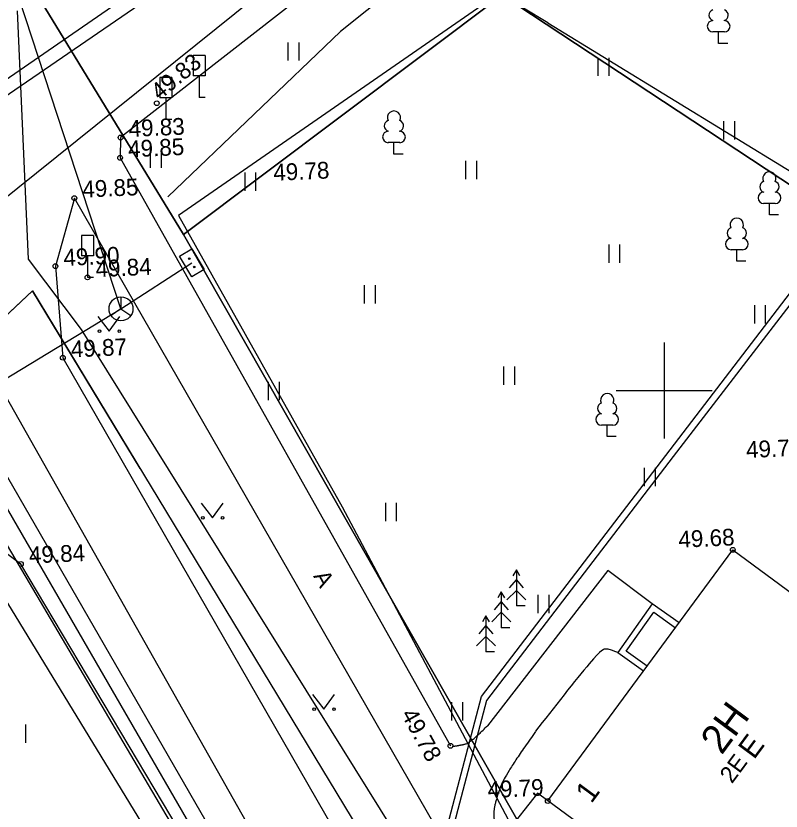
# Model space of a CAD drawing. Extents: x 641088 to 642190, y 6455050 to 6456258.
# Drawn here: x 641522.94 to 641554.88, y 6455732.45 to 6455765.63 of the extents above; entities that cross this region are included whole.
import ezdxf

# ---------------------------------------------------------------- set-up
doc = ezdxf.new("R2010")
doc.units = 0
for name, color, linetype in [('AED', 7, 'Continuous'), ('HALJASTUS', 7, 'Continuous'), ('HOONE', 7, 'Continuous'), ('HOONEDET', 7, 'Continuous'), ('KORGUS', 7, 'Continuous'), ('KPKAABEL', 7, 'Continuous'), ('KTRASS', 7, 'Continuous'), ('LIIKLUS', 7, 'Continuous'), ('MOOTKORG', 7, 'Continuous'), ('MOOTMPUNKT', 7, 'Continuous'), ('PIIR', 7, 'Continuous'), ('POST', 7, 'Continuous'), ('PUU', 7, 'Continuous'), ('SIKAEV', 7, 'Continuous'), ('SITRASS', 7, 'Continuous'), ('TEE', 7, 'Continuous'), ('VORK', 7, 'Continuous'), ('VTRASS', 7, 'Continuous')]:
    doc.layers.add(name, color=color, linetype=linetype)

msp = doc.modelspace()

# ---------------------------------------------------------------- linework, layer by layer
at = {"layer": 'AED'}
for points in [[(641545.146, 6455765.345), (641543.112, 6455766.581), (641529.73, 6455757.299), (641536.56, 6455745.145)], [(641545.146, 6455765.345), (641560.42, 6455756)], [(641536.56, 6455745.145), (641544.793, 6455729.639), (641553.536, 6455721.62)]]:
    msp.add_lwpolyline(points, dxfattribs=at)
at = {"layer": 'HALJASTUS'}
for p, q in [((641534.292, 6455764.531), (641534.292, 6455763.769)), ((641534.748, 6455764.531), (641534.748, 6455763.769)), ((641547.232, 6455763.891), (641547.232, 6455763.129)), ((641547.688, 6455763.891), (641547.688, 6455763.129)), ((641552.472, 6455761.241), (641552.472, 6455760.479)), ((641552.928, 6455761.241), (641552.928, 6455760.479)), ((641528.542, 6455760.061), (641528.542, 6455759.299)), ((641528.998, 6455760.061), (641528.998, 6455759.299)), ((641541.702, 6455759.581), (641541.702, 6455758.819)), ((641542.158, 6455759.581), (641542.158, 6455758.819)), ((641532.492, 6455759.101), (641532.492, 6455758.339)), ((641532.948, 6455759.101), (641532.948, 6455758.339)), ((641547.682, 6455756.091), (641547.682, 6455755.329)), ((641548.138, 6455756.091), (641548.138, 6455755.329)), ((641537.482, 6455754.401), (641537.482, 6455753.639)), ((641537.938, 6455754.401), (641537.938, 6455753.639)), ((641553.762, 6455753.561), (641553.762, 6455752.799)), ((641554.218, 6455753.561), (641554.218, 6455752.799)), ((641526.367, 6455753.087), (641526.83, 6455752.48)), ((641526.83, 6455752.48), (641527.276, 6455753.087)), ((641543.292, 6455751.001), (641543.292, 6455750.239)), ((641543.748, 6455751.001), (641543.748, 6455750.239)), ((641533.472, 6455750.361), (641533.472, 6455749.599)), ((641533.928, 6455750.361), (641533.928, 6455749.599)), ((641549.162, 6455746.771), (641549.162, 6455746.009)), ((641549.618, 6455746.771), (641549.618, 6455746.009)), ((641530.677, 6455745.297), (641531.14, 6455744.69)), ((641531.14, 6455744.69), (641531.586, 6455745.297)), ((641538.362, 6455745.311), (641538.362, 6455744.549)), ((641538.818, 6455745.311), (641538.818, 6455744.549)), ((641544.722, 6455741.471), (641544.722, 6455740.709)), ((641545.178, 6455741.471), (641545.178, 6455740.709)), ((641535.327, 6455737.307), (641535.79, 6455736.7)), ((641535.79, 6455736.7), (641536.236, 6455737.307)), ((641541.122, 6455736.991), (641541.122, 6455736.229)), ((641541.578, 6455736.991), (641541.578, 6455736.229)), ((641523.348, 6455736.061), (641523.348, 6455735.299))]:
    msp.add_line(p, q, dxfattribs=at)
msp.add_lwpolyline([(641556.43, 6455780.24), (641550.77, 6455776.39), (641536.49, 6455764.98), (641529.28, 6455758.09)], dxfattribs=at)
for centre in [(641526.429, 6455752.48), (641527.258, 6455752.48), (641530.739, 6455744.69), (641531.568, 6455744.69), (641535.389, 6455736.7), (641536.218, 6455736.7)]:
    msp.add_circle(centre, 0.055, dxfattribs=at)
at = {"layer": 'HOONE'}
for points in [[(641552.86, 6455743.35), (641560.44, 6455737.76), (641552.7, 6455727.31), (641545.14, 6455732.87), (641552.86, 6455743.35)], [(641550.62, 6455740.31), (641549.5, 6455741.1), (641548.06, 6455739.06), (641549.14, 6455738.3)]]:
    msp.add_lwpolyline(points, dxfattribs=at)
at = {"layer": 'HOONEDET'}
for points in [[(641549.29, 6455738.5), (641548.41, 6455739.12), (641549.57, 6455740.75), (641550.47, 6455740.1)], [(641545.14, 6455732.87), (641544.71, 6455733.2), (641543.42, 6455731.56), (641545.04, 6455730.2), (641545.15, 6455730.29)]]:
    msp.add_lwpolyline(points, dxfattribs=at)
at = {"layer": 'KPKAABEL'}
for points in [[(641537.36, 6455718.19), (641542.37, 6455737.23), (641557.94, 6455757.58), (641569.985, 6455773.11), (641582.13, 6455788.635), (641590.8, 6455799.67), (641584.262, 6455818.783), (641577.412, 6455837.786)], [(641663.502, 6455824.207), (641662.71, 6455824.01), (641647.8, 6455821.94), (641631.655, 6455819.755), (641616.28, 6455817.68), (641603.34, 6455814.84), (641591.07, 6455799.37), (641573.68, 6455777.42), (641562.38, 6455762.85), (641550.37, 6455747.24), (641542.58, 6455737.07), (641540.105, 6455727.64), (641537.7, 6455718.21)]]:
    msp.add_lwpolyline(points, dxfattribs=at)
at = {"layer": 'KTRASS'}
msp.add_line((641517.16, 6455755.78), (641538.83, 6455718.26), dxfattribs=at)
msp.add_lwpolyline([(641515.016, 6455756.335), (641537.981, 6455717.388)], dxfattribs=at)
at = {"layer": 'LIIKLUS'}
for p, q in [((641530.34, 6455763.986), (641530.34, 6455763.136)), ((641530.84, 6455763.986), (641530.34, 6455763.986)), ((641530.84, 6455763.986), (641530.84, 6455763.136)), ((641528.95, 6455763.066), (641528.95, 6455762.216)), ((641529.45, 6455763.066), (641528.95, 6455763.066)), ((641529.45, 6455763.066), (641529.45, 6455762.216)), ((641530.84, 6455763.136), (641530.34, 6455763.136)), ((641530.59, 6455763.136), (641530.59, 6455762.236)), ((641529.45, 6455762.216), (641528.95, 6455762.216)), ((641529.2, 6455762.216), (641529.2, 6455761.316)), ((641530.84, 6455762.236), (641530.59, 6455762.236)), ((641529.45, 6455761.316), (641529.2, 6455761.316)), ((641525.68, 6455756.47), (641525.68, 6455755.62)), ((641526.18, 6455756.47), (641525.68, 6455756.47)), ((641526.18, 6455756.47), (641526.18, 6455755.62)), ((641526.18, 6455755.62), (641525.68, 6455755.62)), ((641525.93, 6455755.62), (641525.93, 6455754.72)), ((641526.18, 6455754.72), (641525.93, 6455754.72))]:
    msp.add_line(p, q, dxfattribs=at)
at = {"layer": 'MOOTMPUNKT'}
for centre in [(641528.82, 6455761.99), (641527.31, 6455760.56), (641527.29, 6455759.71), (641525.38, 6455758.03), (641524.59, 6455755.19), (641525.93, 6455754.72), (641524.9, 6455751.37), (641552.86, 6455743.35), (641523.15, 6455742.76), (641541.08, 6455735.17), (641545.14, 6455732.87)]:
    msp.add_circle(centre, 0.1, dxfattribs=at)
at = {"layer": 'PIIR'}
for points in [[(641762.5, 6455874.36), (641716.55, 6455854.87), (641719.97, 6455845.7), (641666.25, 6455827.3), (641632.14, 6455824), (641615.46, 6455822.27), (641594.76, 6455820.13), (641585.72, 6455811.8), (641523.39, 6455767.25), (641529.94, 6455756.51), (641543.24, 6455766.52), (641571.5, 6455788.08), (641589.83, 6455799.47), (641606.93, 6455805.34), (641645.58, 6455809.97), (641666.47, 6455814.86), (641708.51, 6455827.47), (641792.92, 6455857.55)], [(641700.5, 6455461.26), (641665.13, 6455522.89), (641683.62, 6455533.75), (641660.8, 6455541.98), (641652.56, 6455553.16), (641647.32, 6455553.61), (641550.26, 6455712.24), (641555.65, 6455714.1), (641575.07, 6455711.45), (641604.51, 6455715.75), (641605.35, 6455722.04), (641575, 6455717.51), (641550.42, 6455720.59), (641529.94, 6455756.51), (641523.39, 6455767.25), (641482.27, 6455834.59)]]:
    msp.add_lwpolyline(points, dxfattribs=at)
for points in [[(641571.5, 6455788.08), (641543.24, 6455766.52), (641606.94, 6455724.52), (641627.69, 6455756.97), (641630.77, 6455762.26), (641580.02, 6455782.66)], [(641605.35, 6455722.04), (641606.94, 6455724.52), (641543.24, 6455766.52), (641529.94, 6455756.51), (641550.42, 6455720.59), (641575, 6455717.51)]]:
    msp.add_lwpolyline(points, close=True, dxfattribs=at)
at = {"layer": 'POST'}
msp.add_lwpolyline([(641530.28, 6455755.913), (641530.794, 6455755.055), (641530.28, 6455754.747), (641529.766, 6455755.605)], close=True, dxfattribs=at)
for centre, radius in [((641530.177, 6455755.502), 0.0304), ((641530.177, 6455755.502), 0.029), ((641530.177, 6455755.502), 0.0277), ((641530.177, 6455755.502), 0.0263), ((641530.177, 6455755.502), 0.0249), ((641530.177, 6455755.502), 0.0236), ((641530.177, 6455755.502), 0.0222), ((641530.177, 6455755.502), 0.0209), ((641530.177, 6455755.502), 0.0195), ((641530.177, 6455755.502), 0.0181), ((641530.177, 6455755.502), 0.0168), ((641530.177, 6455755.502), 0.0154), ((641530.177, 6455755.502), 0.014), ((641530.177, 6455755.502), 0.0127), ((641530.177, 6455755.502), 0.0113), ((641530.177, 6455755.502), 0.00996), ((641530.177, 6455755.502), 0.0086), ((641530.177, 6455755.502), 0.00724), ((641530.177, 6455755.502), 0.00587), ((641530.177, 6455755.502), 0.00451), ((641530.177, 6455755.502), 0.00315), ((641530.177, 6455755.502), 0.00179), ((641530.177, 6455755.502), 0.000426), ((641530.383, 6455755.158), 0.0304), ((641530.383, 6455755.158), 0.029), ((641530.383, 6455755.158), 0.0277), ((641530.383, 6455755.158), 0.0263), ((641530.383, 6455755.158), 0.0249), ((641530.383, 6455755.158), 0.0236), ((641530.383, 6455755.158), 0.0222), ((641530.383, 6455755.158), 0.0209), ((641530.383, 6455755.158), 0.0195), ((641530.383, 6455755.158), 0.0181), ((641530.383, 6455755.158), 0.0168), ((641530.383, 6455755.158), 0.0154), ((641530.383, 6455755.158), 0.014), ((641530.383, 6455755.158), 0.0127), ((641530.383, 6455755.158), 0.0113), ((641530.383, 6455755.158), 0.00996), ((641530.383, 6455755.158), 0.0086), ((641530.383, 6455755.158), 0.00724), ((641530.383, 6455755.158), 0.00587), ((641530.383, 6455755.158), 0.00451), ((641530.383, 6455755.158), 0.00315), ((641530.383, 6455755.158), 0.00179), ((641530.383, 6455755.158), 0.000426)]:
    msp.add_circle(centre, radius, dxfattribs=at)
at = {"layer": 'PUU'}
for p, q in [((641552.51, 6455764.965), (641552.03, 6455764.965)), ((641552.27, 6455764.49), (641552.27, 6455764.965)), ((641552.65, 6455764.49), (641552.27, 6455764.49)), ((641538.96, 6455760.345), (641538.48, 6455760.345)), ((641538.72, 6455759.87), (641538.72, 6455760.345)), ((641539.1, 6455759.87), (641538.72, 6455759.87)), ((641554.63, 6455757.805), (641554.15, 6455757.805)), ((641554.39, 6455757.33), (641554.39, 6455757.805)), ((641554.77, 6455757.33), (641554.39, 6455757.33)), ((641553.27, 6455755.875), (641552.79, 6455755.875)), ((641553.03, 6455755.4), (641553.03, 6455755.875)), ((641553.41, 6455755.4), (641553.03, 6455755.4)), ((641547.86, 6455748.555), (641547.38, 6455748.555)), ((641547.62, 6455748.08), (641547.62, 6455748.555)), ((641548, 6455748.08), (641547.62, 6455748.08)), ((641543.83, 6455742.51), (641543.68, 6455742.26)), ((641543.98, 6455742.26), (641543.83, 6455742.51)), ((641543.83, 6455742.51), (641543.83, 6455741.01)), ((641543.83, 6455742.11), (641543.53, 6455741.76)), ((641544.13, 6455741.76), (641543.83, 6455742.11)), ((641543.2, 6455741.6), (641543.05, 6455741.35)), ((641543.35, 6455741.35), (641543.2, 6455741.6)), ((641543.2, 6455741.6), (641543.2, 6455740.1)), ((641543.83, 6455741.66), (641543.43, 6455741.26)), ((641544.23, 6455741.26), (641543.83, 6455741.66)), ((641543.2, 6455741.2), (641542.9, 6455740.85)), ((641543.5, 6455740.85), (641543.2, 6455741.2)), ((641544.19, 6455741.01), (641543.83, 6455741.01)), ((641542.56, 6455740.59), (641542.41, 6455740.34)), ((641542.71, 6455740.34), (641542.56, 6455740.59)), ((641542.56, 6455740.59), (641542.56, 6455739.09)), ((641543.2, 6455740.75), (641542.8, 6455740.35)), ((641543.6, 6455740.35), (641543.2, 6455740.75)), ((641542.56, 6455740.19), (641542.26, 6455739.84)), ((641542.86, 6455739.84), (641542.56, 6455740.19)), ((641543.56, 6455740.1), (641543.2, 6455740.1)), ((641542.56, 6455739.74), (641542.16, 6455739.34)), ((641542.96, 6455739.34), (641542.56, 6455739.74)), ((641542.92, 6455739.09), (641542.56, 6455739.09))]:
    msp.add_line(p, q, dxfattribs=at)
for centre, radius, start, end in [((641552.1, 6455765.663), 0.233, 109.0217, 253.1415), ((641552.44, 6455765.663), 0.233, 286.8508, 70.9859), ((641552.033, 6455765.202), 0.238, 90.0016, 269.3953), ((641552.507, 6455765.202), 0.238, 270.6047, 89.9984), ((641538.72, 6455761.39), 0.277, 332.5799, 207.4201), ((641538.55, 6455761.043), 0.233, 109.0217, 253.1415), ((641538.89, 6455761.043), 0.233, 286.8508, 70.9859), ((641538.483, 6455760.582), 0.238, 90.0016, 269.3953), ((641538.957, 6455760.582), 0.238, 270.6047, 89.9984), ((641554.39, 6455758.85), 0.277, 332.5799, 207.4201), ((641554.22, 6455758.503), 0.233, 109.0217, 253.1415), ((641554.56, 6455758.503), 0.233, 286.8508, 70.9859), ((641554.153, 6455758.042), 0.238, 90.0016, 269.3953), ((641554.627, 6455758.042), 0.238, 270.6047, 89.9984), ((641553.03, 6455756.92), 0.277, 332.5799, 207.4201), ((641552.86, 6455756.573), 0.233, 109.0217, 253.1415), ((641553.2, 6455756.573), 0.233, 286.8508, 70.9859), ((641552.793, 6455756.112), 0.238, 90.0016, 269.3953), ((641553.267, 6455756.112), 0.238, 270.6047, 89.9984), ((641547.62, 6455749.6), 0.277, 332.5799, 207.4201), ((641547.45, 6455749.253), 0.233, 109.0217, 253.1415), ((641547.79, 6455749.253), 0.233, 286.8508, 70.9859), ((641547.383, 6455748.792), 0.238, 90.0016, 269.3953), ((641547.857, 6455748.792), 0.238, 270.6047, 89.9984)]:
    msp.add_arc(centre, radius, start, end, dxfattribs=at)
at = {"layer": 'SIKAEV'}
for p, q in [((641527.327, 6455753.913), (641527.327, 6455753.413)), ((641527.327, 6455753.413), (641526.912, 6455753.138)), ((641527.327, 6455753.413), (641527.742, 6455753.138))]:
    msp.add_line(p, q, dxfattribs=at)
msp.add_circle((641527.327, 6455753.413), 0.5, dxfattribs=at)
at = {"layer": 'SITRASS'}
for p, q in [((641522.99, 6455765.84), (641523.45, 6455755.48)), ((641523.45, 6455755.48), (641525.66, 6455752.55)), ((641523.64, 6455754.16), (641518.86, 6455749.69)), ((641523.64, 6455754.16), (641544.97, 6455718.94)), ((641525.66, 6455752.55), (641544.84, 6455721.77))]:
    msp.add_line(p, q, dxfattribs=at)
for points in [[(641527.327, 6455753.413), (641522.29, 6455768.79), (641515.52, 6455779.35), (641511.383, 6455786.496)], [(641527.327, 6455753.413), (641530.28, 6455755.33)], [(641528.13, 6455746.75), (641523.64, 6455754.16), (641519.66, 6455750.43), (641518.86, 6455749.69), (641514.24, 6455746.66), (641499.78, 6455737.17), (641495.99, 6455734.61), (641488.95, 6455729.86)], [(641482.91, 6455663.73), (641483.21, 6455664.38), (641482.26, 6455673.28), (641481.28, 6455681.17), (641481.12, 6455682.28), (641480.68, 6455690.09), (641480.75, 6455701.19), (641480.39, 6455718.61), (641480.69, 6455720.2), (641482.66, 6455724.74), (641488.26, 6455729.44), (641495.37, 6455734.61), (641503.48, 6455738.65), (641512.21, 6455744.24), (641527.327, 6455753.413)]]:
    msp.add_lwpolyline(points, dxfattribs=at)
at = {"layer": 'TEE'}
for points in [[(641540.54, 6455770.88), (641527.31, 6455760.56), (641527.29, 6455759.71), (641541.08, 6455735.17)], [(641544.67, 6455725.5), (641540.81, 6455731.18), (641525.38, 6455758.03), (641524.59, 6455755.19), (641524.9, 6455751.37), (641539.73, 6455725.56), (641543.84, 6455722.56), (641544.83, 6455722.1)], [(641537.76, 6455718.21), (641523.15, 6455742.76), (641519.22, 6455745.64), (641514.88, 6455746.51), (641512.75, 6455746.65), (641510.086, 6455745.657), (641494.153, 6455737.283), (641489.149, 6455733.675), (641484.59, 6455729.756), (641481.923, 6455726.961), (641479.921, 6455723.29), (641479.218, 6455720.662), (641478.833, 6455717.751), (641478.749, 6455714.659), (641478.871, 6455703.785), (641480.022, 6455682.274), (641480.65, 6455673.732)], [(641549.5, 6455741.1), (641547.64, 6455742.49), (641542.62, 6455736.01)]]:
    msp.add_lwpolyline(points, dxfattribs=at)
for points, degree in [([(641548.06, 6455739.06), (641547.7, 6455739.21), (641547.57, 6455739.2), (641547.32, 6455739.23), (641545.35, 6455736.71), (641544.63, 6455735.78)], 3), ([(641541.17, 6455735.15), (641541.52, 6455735.2), (641541.93, 6455735.31), (641542.62, 6455736.01)], 2), ([(641544.63, 6455735.77), (641543.36, 6455733.99), (641542.99, 6455732.99), (641542.84, 6455732.22), (641543.06, 6455731.62), (641543.63, 6455730.79)], 2)]:
    msp.add_open_spline(points, degree=degree, dxfattribs=at)
at = {"layer": 'VORK'}
for p, q in [((641550, 6455752), (641550, 6455748)), ((641548, 6455750), (641552, 6455750))]:
    msp.add_line(p, q, dxfattribs=at)
at = {"layer": 'VTRASS'}
for p, q in [((641554.67, 6455783.87), (641519.71, 6455755.79)), ((641540.29, 6455718.32), (641519.57, 6455754.97))]:
    msp.add_line(p, q, dxfattribs=at)
for points in [[(641515.581, 6455758.191), (641566.058, 6455793)], [(641514.462, 6455756.083), (641518.196, 6455759.342), (641562.7, 6455789.85), (641565.6, 6455791.414)], [(641515.408, 6455757.427), (641538.646, 6455717.26), (641541.369, 6455711.866), (641544.635, 6455706.35)], [(641536.29, 6455718.15), (641529.04, 6455730.57), (641520.04, 6455745.3), (641515.62, 6455753.41)]]:
    msp.add_lwpolyline(points, dxfattribs=at)

# ---------------------------------------------------------------- texts
at = {"layer": 'HOONE'}
for s, height, rotation, p in [('2H', 1.2, 53.4738, (641552.397, 6455734.759)), ('E', 0.9, 53.4738, (641553.748, 6455734.568)), ('1', 0.9, 53.6231, (641546.958, 6455732.734))]:
    msp.add_text(s, height=height, rotation=rotation, dxfattribs=at).set_placement(p)
at = {"layer": 'KORGUS'}
for s, rotation, p in [('49.83', 39.6299, (641528.94, 6455762.09)), ('49.78', 2.5631, (641533.7, 6455758.75)), ('49.90', 2.5631, (641524.94, 6455755.2)), ('49.87', 2.5631, (641525.25, 6455751.38)), ('49.78', 2.5631, (641553.43, 6455747.18)), ('49.68', 2.5631, (641550.607, 6455743.437)), ('49.84', 2.5631, (641523.5, 6455742.78)), ('49.78', 298.8007, (641539, 6455736.49)), ('2E', 53.515, (641552.827, 6455733.564)), ('49.79', 2.5631, (641542.64, 6455732.99))]:
    msp.add_text(s, height=0.7, rotation=rotation, dxfattribs=at).set_placement(p)
at = {"layer": 'MOOTKORG'}
for s, p in [('49.83', (641527.66, 6455760.58)), ('49.85', (641527.64, 6455759.73)), ('49.85', (641525.73, 6455758.05)), ('49.84', (641526.28, 6455754.73))]:
    msp.add_text(s, height=0.7, rotation=2.5631, dxfattribs=at).set_placement(p)
at = {"layer": 'TEE'}
msp.add_text('A', height=0.7, rotation=299.1138, dxfattribs=at).set_placement((641535.341, 6455742.257))

doc.saveas('drawing.dxf')
